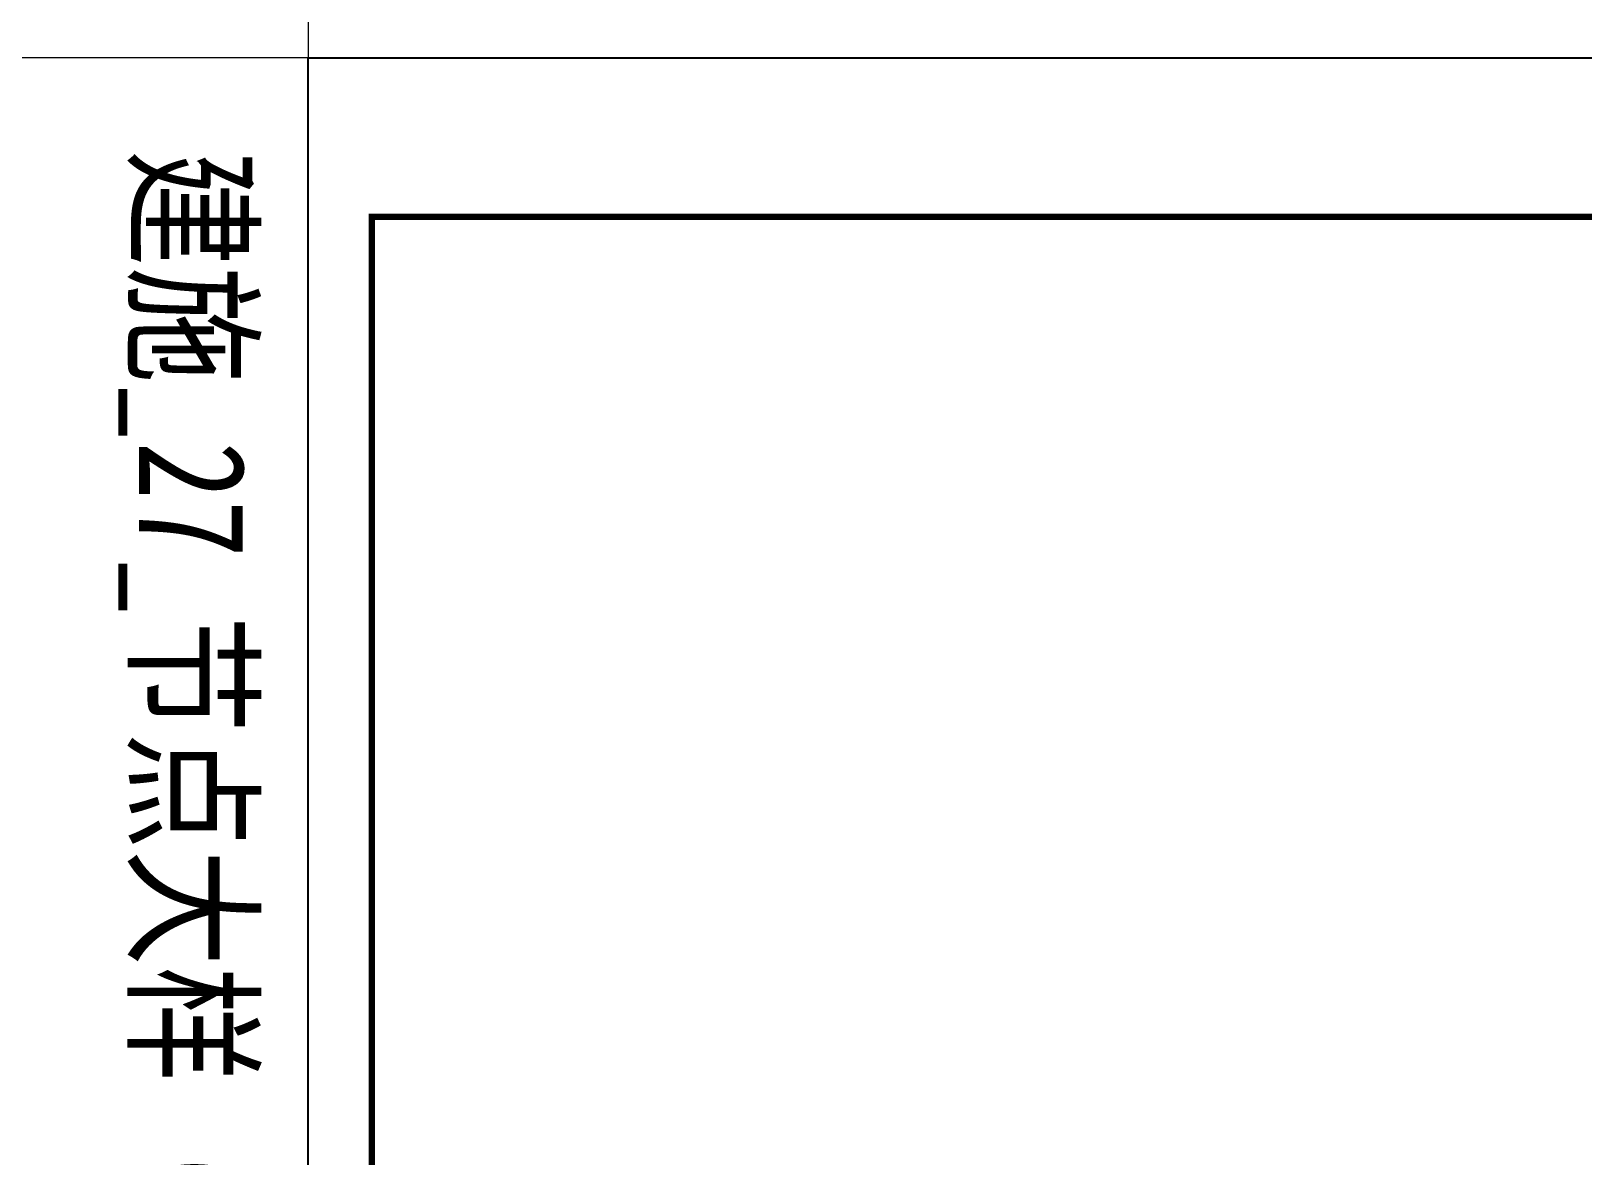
# Model space of a CAD drawing. Extents: x -668857 to 154266, y -275694 to 291306.
# Drawn here: x 67167 to 73272, y 162890 to 167313 of the extents above; entities that cross this region are included whole.
import ezdxf

# ---------------------------------------------------------------- set-up
doc = ezdxf.new("R2010")
doc.units = 0
doc.header["$LTSCALE"] = 1000
doc.layers.get('0').update_dxf_attribs({"linetype": 'CONTINUOUS'})
doc.layers.add('yichutu', color=7, linetype='CONTINUOUS')
doc.layers.add('导图字', color=7, linetype='CONTINUOUS')
doc.layers.add('图框', color=9, linetype='CONTINUOUS', lineweight=18)
doc.styles.add('黑体', font='simhei.ttf')

# ---------------------------------------------------------------- blocks, each defined once
blk = doc.blocks.new('GFDDDDRG')
at = {"layer": '图框'}
blk.add_lwpolyline([(923310, -107437), (923310, -159999), (893610, -159999), (893610, -107437)], close=True, dxfattribs=at)
blk.add_lwpolyline([(923310, -107437), (923310, -159999), (893610, -159999), (893610, -107437)], close=True, dxfattribs=at)
at = {"layer": '图框', "const_width": 50}
blk.add_lwpolyline([(894110, -159499), (922810, -159499), (922810, -108687), (894110, -108687)], close=True, dxfattribs=at)
blk = doc.blocks.new('yct-1051-594-26275-14850-25-1002.0')
at = {"layer": 'yichutu', "color": 7}
blk.add_lwpolyline([(0, 0), (0, 14850), (26275, 14850), (26275, 0)], close=True, dxfattribs=at)

msp = doc.modelspace()

# ---------------------------------------------------------------- linework, layer by layer
at = {"layer": '图框', "color": 2}
msp.add_lwpolyline([(68257.01, 167207.06), (60507.01, 167207.06), (60507.01, 171707.06), (68257.01, 171707.06)], close=True, dxfattribs=at)

# ---------------------------------------------------------------- block references
at = {"xscale": 0.5, "yscale": 0.5, "zscale": 0.5}
msp.add_blockref('GFDDDDRG', (-378547.88, 220925.54), dxfattribs=at)
at = {"layer": 'yichutu', "rotation": 270}
msp.add_blockref('yct-1051-594-26275-14850-25-1002.0', (68257.01, 167207.06), dxfattribs=at)

# ---------------------------------------------------------------- texts
at = {"layer": '导图字', "color": 1, "style": '黑体', "width": 0.8}
msp.add_text('建施_27_节点大样（五）_A1', height=420.5907, rotation=270, dxfattribs=at).set_placement((67591.15, 166846.27))

doc.saveas('drawing.dxf')
